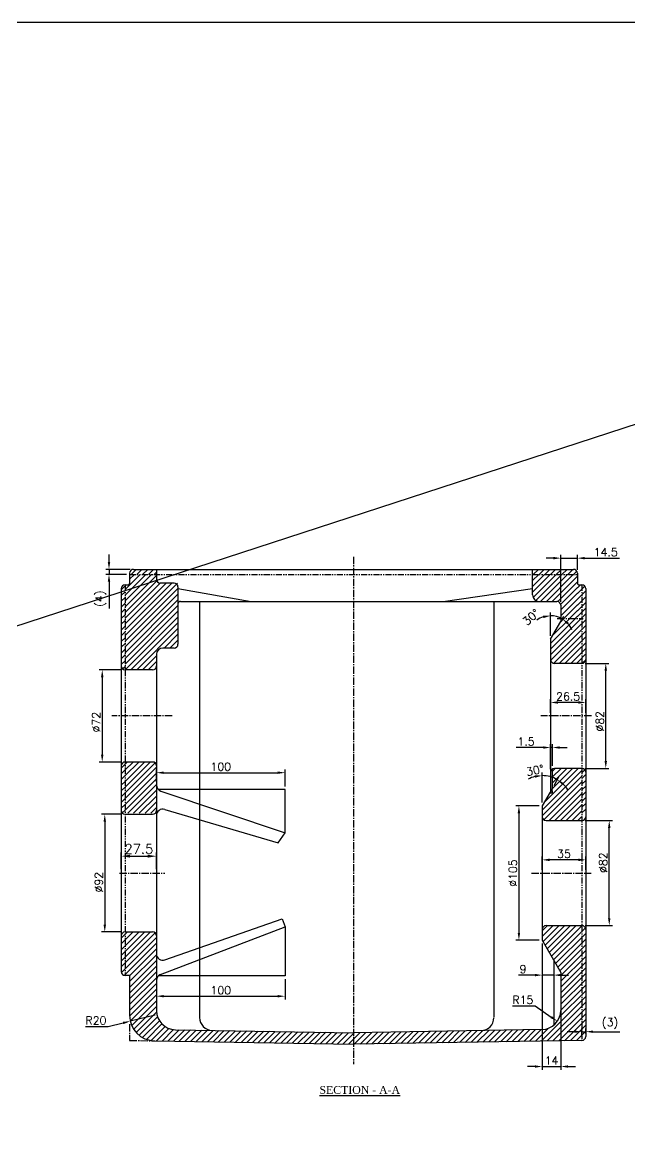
# Model space of a CAD drawing. Header units: millimetres. Extents: x -3508 to 12243, y -3609 to 4092.
# Drawn here: x 6578 to 7053, y 3223 to 4092 of the extents above; entities that cross this region are included whole.
import ezdxf

# ---------------------------------------------------------------- set-up
doc = ezdxf.new("R2010")
doc.units = ezdxf.units.MM
doc.header["$LTSCALE"] = 0.3
doc.header["$PDSIZE"] = -50
for name, pattern in [('CENTER2', [28.575, 19.05, -3.175, 3.175, -3.175]), ('HIDDEN', [9.525, 6.35, -3.175]), ('PHANTOM2', [31.75, 15.875, -3.175, 3.175, -3.175, 3.175, -3.175])]:
    doc.linetypes.add(name, pattern=pattern)
for name, color, linetype in [('center', 1, 'CENTER2'), ('CHAIN ...', 8, 'PHANTOM2'), ('h', 4, 'HIDDEN'), ('ht', 6, 'Continuous')]:
    doc.layers.add(name, color=color, linetype=linetype)
doc.styles.add('ROMANTIC', font='romantic.ttf')
doc.styles.add('rs', font='romans.shx')
doc.dimstyles.new('sarab', dxfattribs={"dimscale": 3, "dimtxt": 2.5, "dimasz": 2.3, "dimexe": 1, "dimexo": 1, "dimtad": 1, "dimdec": 3, "dimdsep": 46, "dimtxsty": 'rs', "dimcen": 0, "dimclrd": 1, "dimclre": 1, "dimclrt": 7, "dimadec": 3, "dimazin": 2, "dimtfac": 1, "dimtdec": 3, "dimtmove": 0, "dimatfit": 3, "dimfxl": 0, "dimarcsym": 0})
pattern_1 = [(45, (84.4493, 3000.05), (-2.245064, 2.245064), [])]
pattern_2 = [(45, (42.287, 3000.05), (-2.245064, 2.245064), [])]
pattern_3 = [(45, (21.7665, 3000.05), (-2.245064, 2.245064), [])]

# ---------------------------------------------------------------- blocks, each defined once
blk = doc.blocks.new('*D750')
at = {"color": 1, "lineweight": -2, "transparency": 16777216}
for p, q in [((6655.84, 3585.95), (6637.95, 3585.95)), ((6640.45, 3580.2), (6640.45, 3519.7)), ((6655.84, 3513.95), (6637.95, 3513.95))]:
    blk.add_line(p, q, dxfattribs=at)
at = {"color": 1, "transparency": 16777216}
for points in [[(6639.49, 3580.2), (6641.41, 3580.2), (6640.45, 3585.95)], [(6639.49, 3519.7), (6641.41, 3519.7), (6640.45, 3513.95)]]:
    blk.add_solid(points, dxfattribs=at)
at = {"layer": 'Defpoints', "color": 0, "transparency": 16777216}
for p in [(6658.34, 3585.95), (6640.45, 3513.95), (6658.34, 3513.95)]:
    blk.add_point(p, dxfattribs=at)
at = {"color": 7, "transparency": 16777216, "insert": (6635.76, 3545.07), "char_height": 6.25, "attachment_point": 5, "rotation": 90, "style": 'rs'}
blk.add_mtext('%%C72', dxfattribs=at)
blk = doc.blocks.new('*D751')
at = {"color": 1, "lineweight": -2, "transparency": 16777216}
for p, q in [((6655.84, 3473.2), (6639.94, 3473.2)), ((6642.44, 3467.45), (6642.44, 3386.95)), ((6655.84, 3381.2), (6639.94, 3381.2))]:
    blk.add_line(p, q, dxfattribs=at)
at = {"color": 1, "transparency": 16777216}
for points in [[(6641.48, 3467.45), (6643.4, 3467.45), (6642.44, 3473.2)], [(6641.48, 3386.95), (6643.4, 3386.95), (6642.44, 3381.2)]]:
    blk.add_solid(points, dxfattribs=at)
at = {"layer": 'Defpoints', "color": 0, "transparency": 16777216}
for p in [(6658.34, 3473.2), (6642.44, 3381.2), (6658.34, 3381.2)]:
    blk.add_point(p, dxfattribs=at)
at = {"color": 7, "transparency": 16777216, "insert": (6637.76, 3420.03), "char_height": 6.25, "attachment_point": 5, "rotation": 90, "style": 'rs'}
blk.add_mtext('%%C92', dxfattribs=at)
blk = doc.blocks.new('*D752')
at = {"color": 1, "lineweight": -2, "transparency": 16777216}
for p, q in [((7017.84, 3468.2), (7039.21, 3468.2)), ((7036.71, 3391.95), (7036.71, 3462.45)), ((7017.84, 3386.2), (7039.21, 3386.2))]:
    blk.add_line(p, q, dxfattribs=at)
at = {"color": 1, "transparency": 16777216}
for points in [[(7035.75, 3462.45), (7037.67, 3462.45), (7036.71, 3468.2)], [(7035.75, 3391.95), (7037.67, 3391.95), (7036.71, 3386.2)]]:
    blk.add_solid(points, dxfattribs=at)
at = {"layer": 'Defpoints', "color": 0, "transparency": 16777216}
for p in [(7015.34, 3468.2), (7036.71, 3468.2), (7015.34, 3386.2)]:
    blk.add_point(p, dxfattribs=at)
at = {"color": 7, "transparency": 16777216, "insert": (7032.02, 3435.35), "char_height": 6.25, "attachment_point": 5, "rotation": 90, "style": 'rs'}
blk.add_mtext('%%C82', dxfattribs=at)
blk = doc.blocks.new('*D753')
at = {"color": 1, "lineweight": -2, "transparency": 16777216}
for p, q in [((7017.84, 3590.95), (7036.51, 3590.95)), ((7034.01, 3514.7), (7034.01, 3585.2)), ((7017.84, 3508.95), (7036.51, 3508.95))]:
    blk.add_line(p, q, dxfattribs=at)
at = {"color": 1, "transparency": 16777216}
for points in [[(7033.05, 3585.2), (7034.97, 3585.2), (7034.01, 3590.95)], [(7033.05, 3514.7), (7034.97, 3514.7), (7034.01, 3508.95)]]:
    blk.add_solid(points, dxfattribs=at)
at = {"layer": 'Defpoints', "color": 0, "transparency": 16777216}
for p in [(7015.34, 3590.95), (7034.01, 3590.95), (7015.34, 3508.95)]:
    blk.add_point(p, dxfattribs=at)
at = {"color": 7, "transparency": 16777216, "insert": (7029.33, 3545.78), "char_height": 6.25, "attachment_point": 5, "rotation": 90, "style": 'rs'}
blk.add_mtext('%%C82', dxfattribs=at)
blk = doc.blocks.new('*D754')
at = {"color": 1, "lineweight": -2, "transparency": 16777216}
for p, q in [((6984.34, 3482.2), (6984.34, 3505.83)), ((6993.59, 3495.72), (6997.41, 3502.33))]:
    blk.add_line(p, q, dxfattribs=at)
for start, end in [(103.98055, 117.9611), (60, 90), (32.0389, 46.01945)]:
    blk.add_arc((6984.34, 3479.7), 23.62, start, end, dxfattribs=at)
at = {"color": 1, "transparency": 16777216}
for points in [[(6978.52, 3503.58), (6978.75, 3501.68), (6984.34, 3503.33)], [(7000.17, 3495.94), (7001.33, 3497.47), (6996.16, 3500.16)]]:
    blk.add_solid(points, dxfattribs=at)
at = {"layer": 'Defpoints', "color": 0, "transparency": 16777216}
for p in [(6992.34, 3493.56), (6992.42, 3501.9), (6984.34, 3479.7), (6984.34, 3479.7), (6984.34, 3374.7)]:
    blk.add_point(p, dxfattribs=at)
at = {"color": 7, "transparency": 16777216, "insert": (6978.66, 3507.44), "char_height": 6.25, "attachment_point": 5, "rotation": 11.58111, "style": 'rs'}
blk.add_mtext('30°', dxfattribs=at)
blk = doc.blocks.new('*D755')
at = {"color": 1, "lineweight": -2, "transparency": 16777216}
for p, q in [((6984.34, 3429.7), (6984.34, 3440.02)), ((7012.59, 3437.52), (6990.09, 3437.52)), ((7018.34, 3429.7), (7018.34, 3440.02))]:
    blk.add_line(p, q, dxfattribs=at)
at = {"color": 1, "transparency": 16777216}
for points in [[(6990.09, 3438.47), (6990.09, 3436.56), (6984.34, 3437.52)], [(7012.59, 3438.47), (7012.59, 3436.56), (7018.34, 3437.52)]]:
    blk.add_solid(points, dxfattribs=at)
at = {"layer": 'Defpoints', "color": 0, "transparency": 16777216}
for p in [(6984.34, 3437.52), (6984.34, 3427.2), (7018.34, 3427.2)]:
    blk.add_point(p, dxfattribs=at)
at = {"color": 7, "transparency": 16777216, "insert": (7001.34, 3442.2), "char_height": 6.25, "attachment_point": 5, "style": 'rs'}
blk.add_mtext('35', dxfattribs=at)
blk = doc.blocks.new('*D756')
at = {"color": 1, "lineweight": -2, "transparency": 16777216}
for p, q in [((6990.84, 3552.45), (6990.84, 3562.96)), ((7012.59, 3560.46), (6996.59, 3560.46)), ((7018.34, 3552.45), (7018.34, 3562.96))]:
    blk.add_line(p, q, dxfattribs=at)
at = {"color": 1, "transparency": 16777216}
for points in [[(6996.59, 3561.42), (6996.59, 3559.5), (6990.84, 3560.46)], [(7012.59, 3561.42), (7012.59, 3559.5), (7018.34, 3560.46)]]:
    blk.add_solid(points, dxfattribs=at)
at = {"layer": 'Defpoints', "color": 0, "transparency": 16777216}
for p in [(6990.84, 3560.46), (6990.84, 3549.95), (7018.34, 3549.95)]:
    blk.add_point(p, dxfattribs=at)
at = {"color": 7, "transparency": 16777216, "insert": (7004.59, 3565.15), "char_height": 6.25, "attachment_point": 5, "style": 'rs'}
blk.add_mtext('26.5', dxfattribs=at)
blk = doc.blocks.new('*D757')
at = {"color": 1, "lineweight": -2, "transparency": 16777216}
for p, q in [((6993.09, 3673.19), (6987.34, 3673.19)), ((6998.84, 3638.95), (6998.84, 3675.69)), ((6998.84, 3673.19), (7011.84, 3673.19)), ((7011.84, 3663.95), (7011.84, 3675.69)), ((7017.59, 3673.19), (7044.62, 3673.19))]:
    blk.add_line(p, q, dxfattribs=at)
at = {"color": 1, "transparency": 16777216}
for points in [[(6993.09, 3674.15), (6993.09, 3672.23), (6998.84, 3673.19)], [(7017.59, 3674.15), (7017.59, 3672.23), (7011.84, 3673.19)]]:
    blk.add_solid(points, dxfattribs=at)
at = {"layer": 'Defpoints', "color": 0, "transparency": 16777216}
for p in [(7011.84, 3673.19), (7011.84, 3661.45), (6998.84, 3636.45)]:
    blk.add_point(p, dxfattribs=at)
at = {"color": 7, "transparency": 16777216, "insert": (7033.98, 3677.88), "char_height": 6.25, "attachment_point": 5, "style": 'rs'}
blk.add_mtext('14.5', dxfattribs=at)
blk = doc.blocks.new('*D758')
at = {"color": 1, "lineweight": -2, "transparency": 16777216}
for p, q in [((6655.34, 3430.2), (6655.34, 3443.39)), ((6682.84, 3430.2), (6682.84, 3443.39)), ((6662.24, 3440.39), (6675.94, 3440.39))]:
    blk.add_line(p, q, dxfattribs=at)
at = {"color": 1, "transparency": 16777216}
for points in [[(6662.24, 3441.54), (6662.24, 3439.24), (6655.34, 3440.39)], [(6675.94, 3441.54), (6675.94, 3439.24), (6682.84, 3440.39)]]:
    blk.add_solid(points, dxfattribs=at)
at = {"layer": 'Defpoints', "color": 0, "transparency": 16777216}
for p in [(6682.84, 3440.39), (6655.34, 3427.2), (6682.84, 3427.2)]:
    blk.add_point(p, dxfattribs=at)
at = {"color": 7, "transparency": 16777216, "insert": (6669.09, 3446.01), "char_height": 7.5, "attachment_point": 5, "style": 'rs'}
blk.add_mtext('27.5', dxfattribs=at)
blk = doc.blocks.new('*D759')
at = {"color": 1, "lineweight": -2, "transparency": 16777216}
for p, q in [((6682.84, 3498.49), (6682.84, 3508.11)), ((6688.59, 3505.61), (6777.59, 3505.61)), ((6783.34, 3494.89), (6783.34, 3508.11))]:
    blk.add_line(p, q, dxfattribs=at)
at = {"color": 1, "transparency": 16777216}
for points in [[(6688.59, 3506.57), (6688.59, 3504.66), (6682.84, 3505.61)], [(6777.59, 3506.57), (6777.59, 3504.66), (6783.34, 3505.61)]]:
    blk.add_solid(points, dxfattribs=at)
at = {"layer": 'Defpoints', "color": 0, "transparency": 16777216}
for p in [(6783.34, 3505.61), (6682.84, 3495.99), (6783.34, 3492.39)]:
    blk.add_point(p, dxfattribs=at)
at = {"color": 7, "transparency": 16777216, "insert": (6733.09, 3510.3), "char_height": 6.25, "attachment_point": 5, "style": 'rs'}
blk.add_mtext('100', dxfattribs=at)
blk = doc.blocks.new('*D760')
at = {"color": 1, "lineweight": -2, "transparency": 16777216}
for p, q in [((6682.84, 3340.88), (6682.84, 3328.51)), ((6783.34, 3344.32), (6783.34, 3328.51)), ((6688.59, 3331.01), (6777.59, 3331.01))]:
    blk.add_line(p, q, dxfattribs=at)
at = {"color": 1, "transparency": 16777216}
for points in [[(6688.59, 3331.97), (6688.59, 3330.05), (6682.84, 3331.01)], [(6777.59, 3331.97), (6777.59, 3330.05), (6783.34, 3331.01)]]:
    blk.add_solid(points, dxfattribs=at)
at = {"layer": 'Defpoints', "color": 0, "transparency": 16777216}
for p in [(6783.34, 3346.82), (6682.84, 3343.38), (6783.34, 3331.01)]:
    blk.add_point(p, dxfattribs=at)
at = {"color": 7, "transparency": 16777216, "insert": (6733.09, 3335.7), "char_height": 6.25, "attachment_point": 5, "style": 'rs'}
blk.add_mtext('100', dxfattribs=at)
blk = doc.blocks.new('*D505')
at = {"color": 1, "lineweight": -2, "transparency": 16777216}
for p, q in [((6984.34, 3372.2), (6984.34, 3273.58)), ((6998.84, 3320.01), (6998.84, 3273.58)), ((6978.59, 3276.08), (6972.84, 3276.08)), ((6984.34, 3276.08), (6998.84, 3276.08)), ((7004.59, 3276.08), (7010.34, 3276.08))]:
    blk.add_line(p, q, dxfattribs=at)
at = {"color": 1, "transparency": 16777216}
for points in [[(6978.59, 3277.04), (6978.59, 3275.12), (6984.34, 3276.08)], [(7004.59, 3277.04), (7004.59, 3275.12), (6998.84, 3276.08)]]:
    blk.add_solid(points, dxfattribs=at)
at = {"layer": 'Defpoints', "color": 0, "transparency": 16777216}
for p in [(6984.34, 3374.7), (6998.84, 3322.51), (6998.84, 3276.08)]:
    blk.add_point(p, dxfattribs=at)
at = {"color": 7, "transparency": 16777216, "insert": (6991.59, 3280.76), "char_height": 6.25, "attachment_point": 5, "style": 'rs'}
blk.add_mtext('14', dxfattribs=at)
blk = doc.blocks.new('*D506')
at = {"color": 1, "lineweight": -2, "transparency": 16777216}
for p, q in [((6645.74, 3670.2), (6645.74, 3675.95)), ((6662.34, 3664.45), (6643.24, 3664.45)), ((6659.34, 3660.45), (6643.24, 3660.45)), ((6645.74, 3664.45), (6645.74, 3660.45)), ((6645.74, 3654.7), (6645.74, 3633.92))]:
    blk.add_line(p, q, dxfattribs=at)
at = {"color": 1, "transparency": 16777216}
for points in [[(6644.78, 3670.2), (6646.7, 3670.2), (6645.74, 3664.45)], [(6644.78, 3654.7), (6646.7, 3654.7), (6645.74, 3660.45)]]:
    blk.add_solid(points, dxfattribs=at)
at = {"layer": 'Defpoints', "color": 0, "transparency": 16777216}
for p in [(6645.74, 3660.45), (6661.84, 3660.45), (6664.84, 3664.45)]:
    blk.add_point(p, dxfattribs=at)
at = {"color": 7, "transparency": 16777216, "insert": (6639.41, 3641.44), "char_height": 6.25, "attachment_point": 5, "rotation": 90, "style": 'rs'}
blk.add_mtext('(4)', dxfattribs=at)
blk = doc.blocks.new('*D545')
at = {"color": 1, "lineweight": -2, "transparency": 16777216}
for p, q in [((6990.84, 3612.45), (6990.84, 3630.71)), ((7000.09, 3625.97), (7001.22, 3627.93))]:
    blk.add_line(p, q, dxfattribs=at)
for start, end in [(108.11987, 126.23974), (60, 90), (23.76026, 41.88013)]:
    blk.add_arc((6990.84, 3609.95), 18.26, start, end, dxfattribs=at)
at = {"color": 1, "transparency": 16777216}
for points in [[(6985.02, 3628.25), (6985.32, 3626.36), (6990.84, 3628.21)], [(7003.83, 3621.4), (7005.04, 3622.89), (6999.97, 3625.76)]]:
    blk.add_solid(points, dxfattribs=at)
at = {"layer": 'Defpoints', "color": 0, "transparency": 16777216}
for p in [(6997.09, 3627.11), (6998.84, 3623.81), (6990.84, 3609.95), (6990.84, 3609.95), (6990.84, 3509.95)]:
    blk.add_point(p, dxfattribs=at)
at = {"color": 7, "transparency": 16777216, "insert": (6975.58, 3627.08), "char_height": 6.25, "attachment_point": 5, "rotation": 41.70371, "style": 'rs'}
blk.add_mtext('30°', dxfattribs=at)
blk = doc.blocks.new('*D546')
at = {"color": 1, "lineweight": -2, "transparency": 16777216}
for p, q in [((7009.59, 3303.29), (7003.84, 3303.29)), ((7015.34, 3300.03), (7015.34, 3305.79)), ((7015.34, 3303.29), (7018.34, 3303.29)), ((7018.34, 3302.01), (7018.34, 3305.79)), ((7024.09, 3303.29), (7044.87, 3303.29))]:
    blk.add_line(p, q, dxfattribs=at)
at = {"color": 1, "transparency": 16777216}
for points in [[(7009.59, 3304.25), (7009.59, 3302.33), (7015.34, 3303.29)], [(7024.09, 3304.25), (7024.09, 3302.33), (7018.34, 3303.29)]]:
    blk.add_solid(points, dxfattribs=at)
at = {"layer": 'Defpoints', "color": 0, "transparency": 16777216}
for p in [(7018.34, 3303.29), (7015.34, 3297.53), (7018.34, 3299.51)]:
    blk.add_point(p, dxfattribs=at)
at = {"color": 7, "transparency": 16777216, "insert": (7037.36, 3309.62), "char_height": 6.25, "attachment_point": 5, "style": 'rs'}
blk.add_mtext('(3)', dxfattribs=at)
blk = doc.blocks.new('*D644')
at = {"color": 1, "lineweight": -2, "transparency": 16777216}
for p, q in [((6681.84, 3316.11), (6662.39, 3311.47)), ((6627.49, 3307.35), (6645.13, 3307.35)), ((6645.13, 3307.35), (6656.8, 3310.13))]:
    blk.add_line(p, q, dxfattribs=at)
at = {"color": 1, "transparency": 16777216}
blk.add_solid([(6656.58, 3311.07), (6657.02, 3309.2), (6662.39, 3311.47)], dxfattribs=at)
at = {"layer": 'Defpoints', "color": 0, "transparency": 16777216}
for p in [(6662.39, 3311.47), (6681.84, 3316.11)]:
    blk.add_point(p, dxfattribs=at)
at = {"color": 7, "transparency": 16777216, "insert": (6635.53, 3312.04), "char_height": 6.25, "attachment_point": 5, "style": 'rs'}
blk.add_mtext('R20', dxfattribs=at)
blk = doc.blocks.new('_DatumFilled')
at = {"color": 0, "linetype": 'ByBlock'}
blk.add_solid([(0, 0.58), (-1, 0), (0, -0.58)], dxfattribs=at)
blk = doc.blocks.new('*D646')
at = {"color": 1, "lineweight": -2, "transparency": 16777216}
for p, q in [((6961.2, 3323.46), (6978.84, 3323.46)), ((6978.84, 3323.46), (6991.44, 3314.69))]:
    blk.add_line(p, q, dxfattribs=at)
at = {"color": 1, "transparency": 16777216}
blk.add_solid([(6991.98, 3315.48), (6990.89, 3313.91), (6996.16, 3311.41)], dxfattribs=at)
at = {"layer": 'Defpoints', "color": 0, "transparency": 16777216}
for p in [(6983.84, 3319.98), (6996.16, 3311.41)]:
    blk.add_point(p, dxfattribs=at)
at = {"color": 7, "transparency": 16777216, "insert": (6969.24, 3328.15), "char_height": 6.25, "attachment_point": 5, "style": 'rs'}
blk.add_mtext('R15', dxfattribs=at)
blk = doc.blocks.new('*D648')
at = {"color": 1, "lineweight": -2, "transparency": 16777216}
for p, q in [((6984.34, 3372.2), (6984.34, 3344.99)), ((6993.34, 3356.61), (6993.34, 3344.99)), ((6978.59, 3347.49), (6965.85, 3347.49)), ((6993.34, 3347.49), (6984.34, 3347.49)), ((6999.09, 3347.49), (7004.84, 3347.49))]:
    blk.add_line(p, q, dxfattribs=at)
at = {"color": 1, "transparency": 16777216}
for points in [[(6978.59, 3348.45), (6978.59, 3346.53), (6984.34, 3347.49)], [(6999.09, 3348.45), (6999.09, 3346.53), (6993.34, 3347.49)]]:
    blk.add_solid(points, dxfattribs=at)
at = {"layer": 'Defpoints', "color": 0, "transparency": 16777216}
for p in [(6984.34, 3374.7), (6993.34, 3359.11), (6993.34, 3347.49)]:
    blk.add_point(p, dxfattribs=at)
at = {"color": 7, "transparency": 16777216, "insert": (6969.35, 3352.18), "char_height": 6.25, "attachment_point": 5, "style": 'rs'}
blk.add_mtext('9', dxfattribs=at)
blk = doc.blocks.new('*D649')
at = {"color": 1, "lineweight": -2, "transparency": 16777216}
for p, q in [((6985.09, 3525.27), (6964.02, 3525.27)), ((6990.84, 3508.45), (6990.84, 3527.77)), ((6992.34, 3525.27), (6990.84, 3525.27)), ((6992.34, 3511.05), (6992.34, 3527.77)), ((6998.09, 3525.27), (7003.84, 3525.27))]:
    blk.add_line(p, q, dxfattribs=at)
at = {"color": 1, "transparency": 16777216}
for points in [[(6985.09, 3526.23), (6985.09, 3524.31), (6990.84, 3525.27)], [(6998.09, 3526.23), (6998.09, 3524.31), (6992.34, 3525.27)]]:
    blk.add_solid(points, dxfattribs=at)
at = {"layer": 'Defpoints', "color": 0, "transparency": 16777216}
for p in [(6992.34, 3525.27), (6990.84, 3505.95), (6992.34, 3508.55)]:
    blk.add_point(p, dxfattribs=at)
at = {"color": 7, "transparency": 16777216, "insert": (6971.68, 3529.95), "char_height": 6.25, "attachment_point": 5, "style": 'rs'}
blk.add_mtext('1.5', dxfattribs=at)
blk = doc.blocks.new('*D594')
at = {"color": 1, "lineweight": -2, "transparency": 16777216}
for p, q in [((6981.84, 3479.7), (6963.62, 3479.7)), ((6966.12, 3473.95), (6966.12, 3380.45)), ((6981.84, 3374.7), (6963.62, 3374.7))]:
    blk.add_line(p, q, dxfattribs=at)
at = {"color": 1, "transparency": 16777216}
for points in [[(6965.16, 3473.95), (6967.07, 3473.95), (6966.12, 3479.7)], [(6965.16, 3380.45), (6967.07, 3380.45), (6966.12, 3374.7)]]:
    blk.add_solid(points, dxfattribs=at)
at = {"layer": 'Defpoints', "color": 0, "transparency": 16777216}
for p in [(6984.34, 3479.7), (6966.12, 3374.7), (6984.34, 3374.7)]:
    blk.add_point(p, dxfattribs=at)
at = {"color": 7, "transparency": 16777216, "insert": (6961.43, 3427.2), "char_height": 6.25, "attachment_point": 5, "rotation": 90, "style": 'rs'}
blk.add_mtext('%%C105', dxfattribs=at)

msp = doc.modelspace()

# ---------------------------------------------------------------- hatches: boundary and pattern name
at = {"layer": 'ht'}
h = msp.add_hatch(dxfattribs=at)
h.set_pattern_fill('ANSI31', color=256, style=0)
h.set_pattern_definition(pattern_2)
h.paths.add_polyline_path([(6699.6442, 3613.103, -0.41421356), (6696.6442, 3610.103), (6687.8442, 3610.103, 0.41421356), (6682.8442, 3605.103), (6682.8442, 3597.953, -0.41421356), (6687.8442, 3602.953), (6696.6442, 3602.953, 0.41421356), (6699.6442, 3605.953)], flags=17)
edge = h.paths.add_edge_path()
edge.add_arc((6696.6442, 3613.103), 3, 270, 360)
edge.add_line((6699.6442, 3613.103), (6699.6442, 3653.753))
edge.add_line((6699.6442, 3653.753), (6682.8442, 3653.753))
edge.add_line((6682.8442, 3653.753), (6682.8442, 3660.453))
edge.add_line((6682.8442, 3660.453), (6661.8442, 3660.453))
edge.add_line((6661.8442, 3660.453), (6661.8442, 3653.453))
edge.add_arc((6660.8442, 3653.453), 1, -90, 0, ccw=False)
edge.add_line((6660.8442, 3652.453), (6658.3442, 3652.453))
edge.add_line((6658.3442, 3652.453), (6658.3442, 3585.953))
edge.add_line((6658.3442, 3585.953), (6679.8442, 3585.953))
edge.add_arc((6679.8442, 3588.953), 3, 270, 360)
edge.add_line((6682.8442, 3588.953), (6682.8442, 3605.103))
edge.add_arc((6687.8442, 3605.103), 5, 90, 180, ccw=False)
edge.add_line((6687.8442, 3610.103), (6696.6442, 3610.103))
h = msp.add_hatch(dxfattribs=at)
h.set_pattern_fill('ANSI31', color=256, style=0)
h.set_pattern_definition(pattern_3)
h.paths.add_polyline_path([(6664.8442, 3664.453, 0.41421356), (6661.8442, 3661.453), (6661.8442, 3660.453), (6682.8442, 3660.453), (6682.8442, 3664.453)])
h = msp.add_hatch(dxfattribs=at)
h.set_pattern_fill('ANSI31', color=256, style=0)
h.set_pattern_definition(pattern_3)
h.paths.add_polyline_path([(7008.8442, 3664.453), (6976.8442, 3664.453), (6976.8442, 3660.453), (7011.8442, 3660.453), (7011.8442, 3661.453, 0.41421356)])
h = msp.add_hatch(dxfattribs=at)
h.set_pattern_fill('ANSI31', color=256, style=0)
h.set_pattern_definition(pattern_1)
h.paths.add_polyline_path([(6976.8442, 3660.453), (6976.8442, 3644.453, 0.41421356), (6981.8442, 3639.453), (6995.8442, 3639.453, -0.41421356), (6998.8442, 3636.453), (6998.8442, 3626.103), (7011.8442, 3626.103), (7011.8442, 3660.453)])
h = msp.add_hatch(dxfattribs=at)
h.set_pattern_fill('ANSI31', color=256, style=0)
h.set_pattern_definition(pattern_1)
h.paths.add_polyline_path([(6658.3442, 3585.953), (6658.3442, 3652.453, 0.41421356), (6655.3442, 3649.453), (6655.3442, 3588.953, 0.41421356)])
h = msp.add_hatch(dxfattribs=at)
h.set_pattern_fill('ANSI31', color=256, style=0)
h.set_pattern_definition(pattern_3)
h.paths.add_polyline_path([(7011.8442, 3600.3401, 0.41421356), (7012.8442, 3599.3401), (7015.3442, 3599.3401, -0.41421356), (7018.3442, 3596.3401), (7018.3442, 3649.453, 0.41421356), (7015.3442, 3652.453), (7012.8442, 3652.453, -0.41421356), (7011.8442, 3653.453)])
h = msp.add_hatch(dxfattribs=at)
h.set_pattern_fill('ANSI31', color=256, style=0)
h.set_pattern_definition(pattern_3)
h.paths.add_polyline_path([(7011.8442, 3600.3401), (7011.8442, 3626.103), (6998.8442, 3626.103), (6998.8442, 3623.8094), (6990.8442, 3609.953), (6990.8442, 3593.953, 0.41421356), (6993.8442, 3590.953), (7015.3442, 3590.953), (7015.3442, 3599.3401), (7012.8442, 3599.3401, -0.41421356)])
h = msp.add_hatch(dxfattribs=at)
h.set_pattern_fill('ANSI31', color=256, style=0)
h.set_pattern_definition(pattern_1)
edge = h.paths.add_edge_path()
edge.add_arc((7015.3442, 3593.953), 3, 270, 360)
edge.add_line((7018.3442, 3593.953), (7018.3442, 3596.3401))
edge.add_arc((7015.3442, 3596.3401), 3, 0, 90)
edge.add_line((7015.3442, 3599.3401), (7015.3442, 3590.953))
h = msp.add_hatch(dxfattribs=at)
h.set_pattern_fill('ANSI31', color=256, style=0)
h.set_pattern_definition(pattern_1)
h.paths.add_polyline_path([(6658.3442, 3513.953, 0.41421356), (6655.3442, 3510.953), (6655.3442, 3476.203, 0.21525044), (6656.3599, 3473.953), (6658.3442, 3473.953)])
h = msp.add_hatch(dxfattribs=at)
h.set_pattern_fill('ANSI31', color=256, style=0)
h.set_pattern_definition(pattern_1)
h.paths.add_polyline_path([(6658.3442, 3473.953), (6681.8286, 3473.953, 0.21525044), (6682.8442, 3476.203), (6682.8442, 3487.203), (6682.8442, 3510.953, 0.41421356), (6679.8442, 3513.953), (6658.3442, 3513.953)])
h = msp.add_hatch(dxfattribs=at)
h.set_pattern_fill('ANSI31', color=256, style=0)
h.set_pattern_definition(pattern_2)
h.paths.add_polyline_path([(6992.3442, 3493.5594), (6984.3442, 3479.703), (6984.3442, 3473.953), (6989.3442, 3473.953, 0.41421356), (6992.3442, 3476.953)], flags=17)
h.paths.add_polyline_path([(6992.3442, 3499.913), (6990.8442, 3499.913), (6990.8442, 3489.913), (6992.3442, 3489.913)], flags=16)
h.paths.add_polyline_path([(6992.3442, 3489.913), (6990.8442, 3489.913), (6990.8442, 3486.203), (6984.3442, 3479.703), (6984.3442, 3473.953), (6989.3442, 3473.953, 0.41421356), (6992.3442, 3476.953)], flags=16)
h.paths.add_polyline_path([(6992.3442, 3508.551, 0.26794919), (6990.8442, 3505.953), (6990.8442, 3499.913), (6992.3442, 3499.913)], flags=17)
h.paths.add_polyline_path([(7015.3442, 3473.953), (6984.3442, 3473.953), (6984.3442, 3471.203, 0.41421356), (6987.3442, 3468.203), (7015.3442, 3468.203)])
h.paths.add_polyline_path([(6992.3442, 3508.551, 0.26794919), (6990.8442, 3505.953), (6990.8442, 3499.913), (6992.3442, 3499.913)], flags=17)
h.paths.add_polyline_path([(6992.3442, 3499.913), (6990.8442, 3499.913), (6990.8442, 3489.913), (6992.3442, 3489.913)], flags=17)
h.paths.add_polyline_path([(6992.3442, 3489.913), (6990.8442, 3489.913), (6990.8442, 3486.203), (6984.3442, 3479.703), (6984.3442, 3478.453), (6989.3442, 3478.453, 0.41421356), (6992.3442, 3481.453)], flags=0)
edge = h.paths.add_edge_path()
edge.add_line((7015.3442, 3508.953), (6993.8442, 3508.953))
edge.add_arc((6993.8442, 3505.953), 3, 90, 120)
edge.add_line((6992.3442, 3508.551), (6992.3442, 3481.453))
edge.add_arc((6989.3442, 3481.453), 3, -90, 0, ccw=False)
edge.add_line((6989.3442, 3478.453), (6984.3442, 3478.453))
edge.add_line((6984.3442, 3478.453), (6984.3442, 3473.953))
edge.add_line((6984.3442, 3473.953), (7015.3442, 3473.953))
edge.add_line((7015.3442, 3473.953), (7015.3442, 3508.953))
h = msp.add_hatch(dxfattribs=at)
h.set_pattern_fill('ANSI31', color=256, style=0)
h.set_pattern_definition(pattern_1)
edge = h.paths.add_edge_path()
edge.add_arc((7015.3442, 3505.953), 3, 0, 90)
edge.add_line((7015.3442, 3508.953), (7015.3442, 3473.953))
edge.add_line((7015.3442, 3473.953), (7018.3442, 3473.953))
edge.add_line((7018.3442, 3473.953), (7018.3442, 3505.953))
h = msp.add_hatch(dxfattribs=at)
h.set_pattern_fill('ANSI31', color=256, style=0)
h.set_pattern_definition(pattern_2)
h.paths.add_polyline_path([(7018.3442, 3383.203, 0.41421356), (7015.3442, 3386.203), (7015.3442, 3296.5134, 0.41421356), (7018.3442, 3299.5134)], flags=17)
h.paths.add_polyline_path([(6984.3442, 3374.703), (6998.8442, 3349.5882), (6998.8442, 3360.203)], flags=17)
h.paths.add_polyline_path([(7015.3442, 3386.203), (6987.3442, 3386.203, 0.41421356), (6984.3442, 3383.203), (6984.3442, 3374.703), (6998.8442, 3360.203), (6998.8442, 3319.9765, -0.40920189), (6984.1013, 3304.9787), (6836.8442, 3302.4543), (6836.8442, 3293.453), (7015.3957, 3296.5138, 0.40920189), (7018.3442, 3299.5134), (7018.3442, 3383.203, 0.41421356)])
h.paths.add_polyline_path([(6836.8442, 3302.4543), (6697.5871, 3304.8416, -0.40920189), (6682.8442, 3319.8394), (6682.8442, 3378.203, 0.41421356), (6679.8442, 3381.203), (6658.3442, 3381.203), (6658.3442, 3347.203), (6661.8442, 3347.203), (6661.8442, 3316.113, 0.40920189), (6681.5014, 3296.116), (6836.8442, 3293.453)])
h.paths.add_polyline_path([(6658.3442, 3381.203, 0.41421356), (6655.3442, 3378.203), (6655.3442, 3350.203, 0.41421356), (6658.3442, 3347.203)])
h.paths.add_polyline_path([(7018.1653, 3301.5542, -0.31584182), (7015.3442, 3299.5747), (7015.3442, 3297.5338, 0.51993953)], flags=16)
h.paths.add_polyline_path([(7015.3442, 3386.203), (7015.3442, 3299.573), (7015.447, 3299.5765, 0.4042107), (7018.3442, 3302.5747), (7018.3442, 3383.203, 0.41421356)], flags=17)

# ---------------------------------------------------------------- linework, layer by layer
for p, q in [((2666.3122, 4091.8082), (8019.6586, 4091.8082)), ((2666.3122, 2346.5266), (8019.6586, 4091.8082)), ((6661.8442, 3661.453), (6661.8442, 3653.453)), ((6664.8442, 3664.453), (7008.8442, 3664.453)), ((6682.8442, 3664.453), (6682.8442, 3656.753)), ((6976.8442, 3644.453), (6976.8442, 3664.453)), ((7011.8442, 3661.453), (7011.8442, 3653.453)), ((6658.3442, 3652.453), (6660.8442, 3652.453)), ((6696.6442, 3653.753), (6685.8442, 3653.753)), ((6699.6442, 3650.753), (6699.6442, 3605.953)), ((7012.8442, 3652.453), (7015.3442, 3652.453)), ((6655.3442, 3649.453), (6655.3442, 3350.203)), ((6699.6442, 3649.453), (6756.8442, 3639.453)), ((6906.8442, 3639.453), (6976.8442, 3649.453)), ((7018.3442, 3649.453), (7018.3442, 3299.5134)), ((6701.6442, 3639.453), (6995.8442, 3639.453)), ((6998.8442, 3636.453), (6998.8442, 3623.8094)), ((6990.8442, 3609.953), (6998.8442, 3623.8094)), ((6990.8442, 3609.953), (6990.8442, 3509.953)), ((6682.8442, 3597.953), (6682.8442, 3487.203)), ((6696.6442, 3602.953), (6687.8442, 3602.953)), ((6696.6442, 3602.953), (6687.8442, 3602.953)), ((7015.3442, 3590.953), (6993.8442, 3590.953)), ((6679.8442, 3585.953), (6658.3442, 3585.953)), ((6679.8442, 3513.953), (6658.3442, 3513.953)), ((6990.8442, 3509.953), (6990.8442, 3490.9613)), ((6992.3442, 3493.5594), (6992.3442, 3508.551)), ((7015.3442, 3508.953), (6993.8442, 3508.953)), ((6992.3442, 3493.5594), (6984.3442, 3479.703)), ((6682.8442, 3487.203), (6682.8442, 3319.8394)), ((6783.3442, 3492.3942), (6684.368, 3492.3942)), ((6686.2506, 3491.2488), (6783.3442, 3458.6001)), ((6783.3442, 3458.6001), (6783.3442, 3492.3942)), ((6689.2586, 3476.9635), (6777.9562, 3450.8059)), ((6984.3442, 3479.703), (6984.3442, 3374.703)), ((6658.3442, 3473.203), (6679.8442, 3473.203)), ((6987.3442, 3468.203), (7015.3442, 3468.203)), ((6777.9562, 3450.8059), (6783.3442, 3458.6001)), ((6689.4995, 3359.3532), (6781.1115, 3391.4941)), ((6781.1115, 3391.4941), (6783.3442, 3385.1301)), ((6658.3442, 3381.203), (6679.8442, 3381.203)), ((6686.0633, 3348.0473), (6783.3442, 3385.1301)), ((6783.3442, 3385.1301), (6783.3442, 3346.8202)), ((6987.3442, 3386.203), (7015.3442, 3386.203)), ((6984.3442, 3374.703), (6998.8442, 3349.5882)), ((6993.3442, 3359.1145), (6993.3442, 3308.3683)), ((6661.8442, 3347.203), (6658.3442, 3347.203)), ((6661.8442, 3347.203), (6661.8442, 3316.113)), ((6783.3442, 3346.8202), (6684.2204, 3346.8202)), ((6998.8442, 3349.5882), (6998.8442, 3319.9765)), ((6697.5871, 3304.8416), (6836.9985, 3302.4516)), ((6984.1013, 3304.9787), (6836.69, 3302.4516)), ((6681.5014, 3296.116), (6836.8442, 3293.453)), ((7015.3957, 3296.5138), (6836.8442, 3293.453)), ((6836.8442, 3293.453), (6836.8442, 3293.453))]:
    msp.add_line(p, q)
at = {"color": 3}
for p, q in [((6716.5442, 3639.453), (6716.5442, 3314.3466)), ((6946.5442, 3639.453), (6946.5442, 3314.7368))]:
    msp.add_line(p, q, dxfattribs=at)
for centre, radius, start, end in [((6664.8442, 3661.453), 3, 90, 180), ((7008.8442, 3661.453), 3, 0, 90), ((6658.3442, 3649.453), 3, 90, 180), ((6660.8442, 3653.453), 1, 270, 0), ((6685.8442, 3656.753), 3, 180, 270), ((6696.6442, 3650.753), 3, 0, 90), ((7012.8442, 3653.453), 1, 180, 270), ((7015.3442, 3649.453), 3, 0, 90), ((6981.8442, 3644.453), 5, 180, 270), ((6701.6442, 3637.453), 2, 90, 180), ((6995.8442, 3636.453), 3, 0, 90), ((6687.8442, 3597.953), 5, 90, 180), ((6696.6442, 3605.953), 3, 270, 0), ((6993.8442, 3593.953), 3, 180, 270), ((7015.3442, 3593.953), 3, 270, 0), ((6658.3442, 3588.953), 3, 180, 270), ((6679.8442, 3588.953), 3, 270, 0), ((6658.3442, 3510.953), 3, 90, 180), ((6679.8442, 3510.953), 3, 0, 90), ((6993.8442, 3505.953), 3, 90, 180), ((7015.3442, 3505.953), 3, 0, 90), ((6687.8442, 3495.988), 5, 180, 251.4142735), ((6658.3442, 3476.203), 3, 180, 270), ((6679.8442, 3476.203), 3, 270, 0), ((6687.8442, 3472.1677), 5, 73.5688057, 180), ((6987.3442, 3471.203), 3, 180, 270), ((7015.3442, 3471.203), 3, 270, 0), ((6658.3442, 3378.203), 3, 90, 180), ((6679.8442, 3378.203), 3, 0, 90), ((6987.3442, 3383.203), 3, 90, 180), ((7015.3442, 3383.203), 3, 0, 90), ((6687.8442, 3364.0713), 5, 180, 289.332742), ((6658.3442, 3350.203), 3, 180, 270), ((6687.8442, 3343.3752), 5, 110.866504, 180), ((6697.8442, 3319.8394), 15, 180, 269.0178828), ((6983.8442, 3319.9765), 15, 270.9821172, 0), ((6681.8442, 3316.113), 20, 180, 269.0178828), ((7015.3442, 3299.5134), 3, 270.9821172, 0)]:
    msp.add_arc(centre, radius, start, end)
for centre, start, end in [((6726.5442, 3314.3466), 180, 269.0178828), ((6936.5442, 3314.1649), 270.9821172, 0)]:
    msp.add_arc(centre, 10, start, end, dxfattribs=at)
at = {"layer": 'center'}
for p, q in [((6836.8442, 3674.2549), (6836.8442, 3278.0269)), ((6995.9942, 3626.103), (7016.4505, 3626.103)), ((6695.0433, 3549.953), (6647.8447, 3549.953)), ((7022.8221, 3549.953), (6983.307, 3549.953)), ((6653.9969, 3427.203), (6689.3988, 3427.203)), ((6976.0833, 3427.203), (7022.4823, 3427.203)), ((6661.8442, 3309.0726), (6661.8442, 3296.453)), ((6661.8442, 3296.453), (6681.5014, 3296.116))]:
    msp.add_line(p, q, dxfattribs=at)
at = {"layer": 'CHAIN ...'}
for p, q in [((6661.8442, 3660.453), (7011.8442, 3660.453)), ((6658.3442, 3652.453), (6658.3442, 3347.203)), ((7015.3442, 3652.453), (7015.3442, 3297.533))]:
    msp.add_line(p, q, dxfattribs=at)
at = {"layer": 'h'}
for p, q in [((6992.3442, 3489.913), (6992.3442, 3493.5594)), ((6990.239, 3489.913), (6992.3442, 3489.913))]:
    msp.add_line(p, q, dxfattribs=at)

# ---------------------------------------------------------------- texts
at = {"style": 'ROMANTIC'}
msp.add_text('%%USECTION - A-A', height=6.1, dxfattribs=at).set_placement((6810.2587, 3254.7513))

# ---------------------------------------------------------------- dimensions: what is measured, and where the dimension line sits
for base, p1, p2, text, override, picture, middle in [((6645.7381, 3660.453), (6664.8442, 3664.453), (6661.8442, 3660.453), '(<>)', {"dimscale": 2.5, "dimdec": 2, "dimadec": 2, "dimtdec": 2, "dimatfit": 0}, '*D506', (6639.4137, 3641.4381)), ((6966.1151, 3374.703), (6984.3442, 3479.703), (6984.3442, 3374.703), '%%C<>', {"dimscale": 2.5, "dimtoh": 1, "dimdec": 2, "dimcen": 2.5, "dimadec": 1, "dimtdec": 2, "dimldrblk": 'DatumFilled'}, '*D594', (6961.4276, 3427.203))]:
    dim = msp.add_linear_dim(base=base, p1=p1, p2=p2, angle=90, text=text, dimstyle='sarab', override=override)
    dim.commit()
    dim.dimension.update_dxf_attribs({"geometry": picture, "text_midpoint": middle})
for base, p1, p2, text, picture, middle in [((7011.8442, 3673.1905), (6998.8442, 3636.453), (7011.8442, 3661.453), '14.5', '*D757', (7033.9841, 3677.878)), ((6990.8442, 3560.4596), (7018.3442, 3549.953), (6990.8442, 3549.953), '26.5', '*D756', (7004.5942, 3565.1471)), ((6783.3442, 3505.614), (6682.8442, 3495.988), (6783.3442, 3492.3942), '100', '*D759', (6733.0942, 3510.3015)), ((6984.3442, 3437.5151), (7018.3442, 3427.203), (6984.3442, 3427.203), '35', '*D755', (7001.3442, 3442.2026)), ((6783.3442, 3331.0088), (6682.8442, 3343.3752), (6783.3442, 3346.8202), '100', '*D760', (6733.0942, 3335.6963)), ((7018.3442, 3303.2923), (7015.3442, 3297.533), (7018.3442, 3299.5134), '(<>)', '*D546', (7037.3591, 3309.6167))]:
    dim = msp.add_linear_dim(base=base, p1=p1, p2=p2, text=text, dimstyle='sarab', override={"dimscale": 2.5, "dimdec": 2, "dimadec": 2, "dimtdec": 2, "dimatfit": 0})
    dim.commit()
    dim.dimension.update_dxf_attribs({"geometry": picture, "text_midpoint": middle})
for base, line1, line2, picture, middle in [((6997.0887, 3627.1096), ((6990.8442, 3609.953), (6990.8442, 3509.953)), ((6990.8442, 3609.953), (6998.8442, 3623.8094)), '*D545', (6978.6978, 3623.5841)), ((6992.4239, 3501.9018), ((6992.3442, 3493.5594), (6984.3442, 3479.703)), ((6984.3442, 3479.703), (6984.3442, 3374.703)), '*D754', (6979.6017, 3502.8455))]:
    dim = msp.add_angular_dim_2l(base=base, line1=line1, line2=line2, dimstyle='sarab', override={"dimscale": 2.5, "dimdec": 2, "dimadec": 2, "dimtdec": 2, "dimatfit": 0})
    dim.commit()
    dim.dimension.update_dxf_attribs({"geometry": picture, "text_midpoint": middle, "dimtype": 162})
for base, p1, p2, picture, middle in [((7034.0127, 3590.953), (7015.3442, 3508.953), (7015.3442, 3590.953), '*D753', (7034.0127, 3545.777)), ((6640.4474, 3513.953), (6658.3442, 3585.953), (6658.3442, 3513.953), '*D750', (6640.4474, 3545.0733)), ((6642.4431, 3381.203), (6658.3442, 3473.203), (6658.3442, 3381.203), '*D751', (6642.4431, 3420.0315)), ((7036.7096, 3468.203), (7015.3442, 3386.203), (7015.3442, 3468.203), '*D752', (7036.7096, 3435.353))]:
    dim = msp.add_linear_dim(base=base, p1=p1, p2=p2, angle=90, text='%%C<>', dimstyle='sarab', override={"dimscale": 2.5, "dimdec": 2, "dimadec": 2, "dimtdec": 2, "dimatfit": 0})
    dim.commit()
    dim.dimension.update_dxf_attribs({"geometry": picture, "text_midpoint": middle, "dimtype": 160})
for base, p1, p2, picture, middle in [((6992.3442, 3525.2668), (6990.8442, 3505.953), (6992.3442, 3508.551), '*D649', (6971.6805, 3525.2668)), ((6993.3442, 3347.4921), (6984.3442, 3374.703), (6993.3442, 3359.1145), '*D648', (6969.3472, 3347.4921))]:
    dim = msp.add_linear_dim(base=base, p1=p1, p2=p2, dimstyle='sarab', override={"dimscale": 2.5, "dimtoh": 1, "dimdec": 2, "dimcen": 2.5, "dimadec": 1, "dimtdec": 2, "dimldrblk": 'DatumFilled'})
    dim.commit()
    dim.dimension.update_dxf_attribs({"geometry": picture, "text_midpoint": middle, "dimtype": 160})
dim = msp.add_linear_dim(base=(6682.8442, 3440.3866), p1=(6655.3442, 3427.203), p2=(6682.8442, 3427.203), dimstyle='sarab')
dim.commit()
dim.dimension.update_dxf_attribs({"geometry": '*D758', "text_midpoint": (6669.0942, 3446.0116)})
dim = msp.add_linear_dim(base=(6998.8442, 3276.0774), p1=(6984.3442, 3374.703), p2=(6998.8442, 3322.5071), text='14', dimstyle='sarab', override={"dimscale": 2.5, "dimdec": 2, "dimadec": 2, "dimtdec": 2, "dimatfit": 0})
dim.commit()
dim.dimension.update_dxf_attribs({"geometry": '*D505', "text_midpoint": (6991.5942, 3276.0774), "dimtype": 160})
dim = msp.add_radius_dim(center=(6983.8442, 3319.9765), mpoint=(6996.157, 3311.4093), dimstyle='sarab', override={"dimscale": 2.5, "dimtoh": 1, "dimdec": 2, "dimcen": 2.5, "dimadec": 1, "dimtdec": 2, "dimldrblk": 'DatumFilled'})
dim.commit()
dim.dimension.update_dxf_attribs({"geometry": '*D646', "text_midpoint": (6969.2403, 3323.4595), "dimtype": 164})
dim = msp.add_radius_dim(center=(6681.8442, 3316.113), mpoint=(6662.3908, 3311.4693), dimstyle='sarab', override={"dimscale": 2.5, "dimtoh": 1, "dimdec": 2, "dimcen": 2.5, "dimadec": 1, "dimtdec": 2, "dimldrblk": 'DatumFilled'})
dim.commit()
dim.dimension.update_dxf_attribs({"geometry": '*D644', "text_midpoint": (6635.5277, 3312.0355)})

doc.saveas('drawing.dxf')
